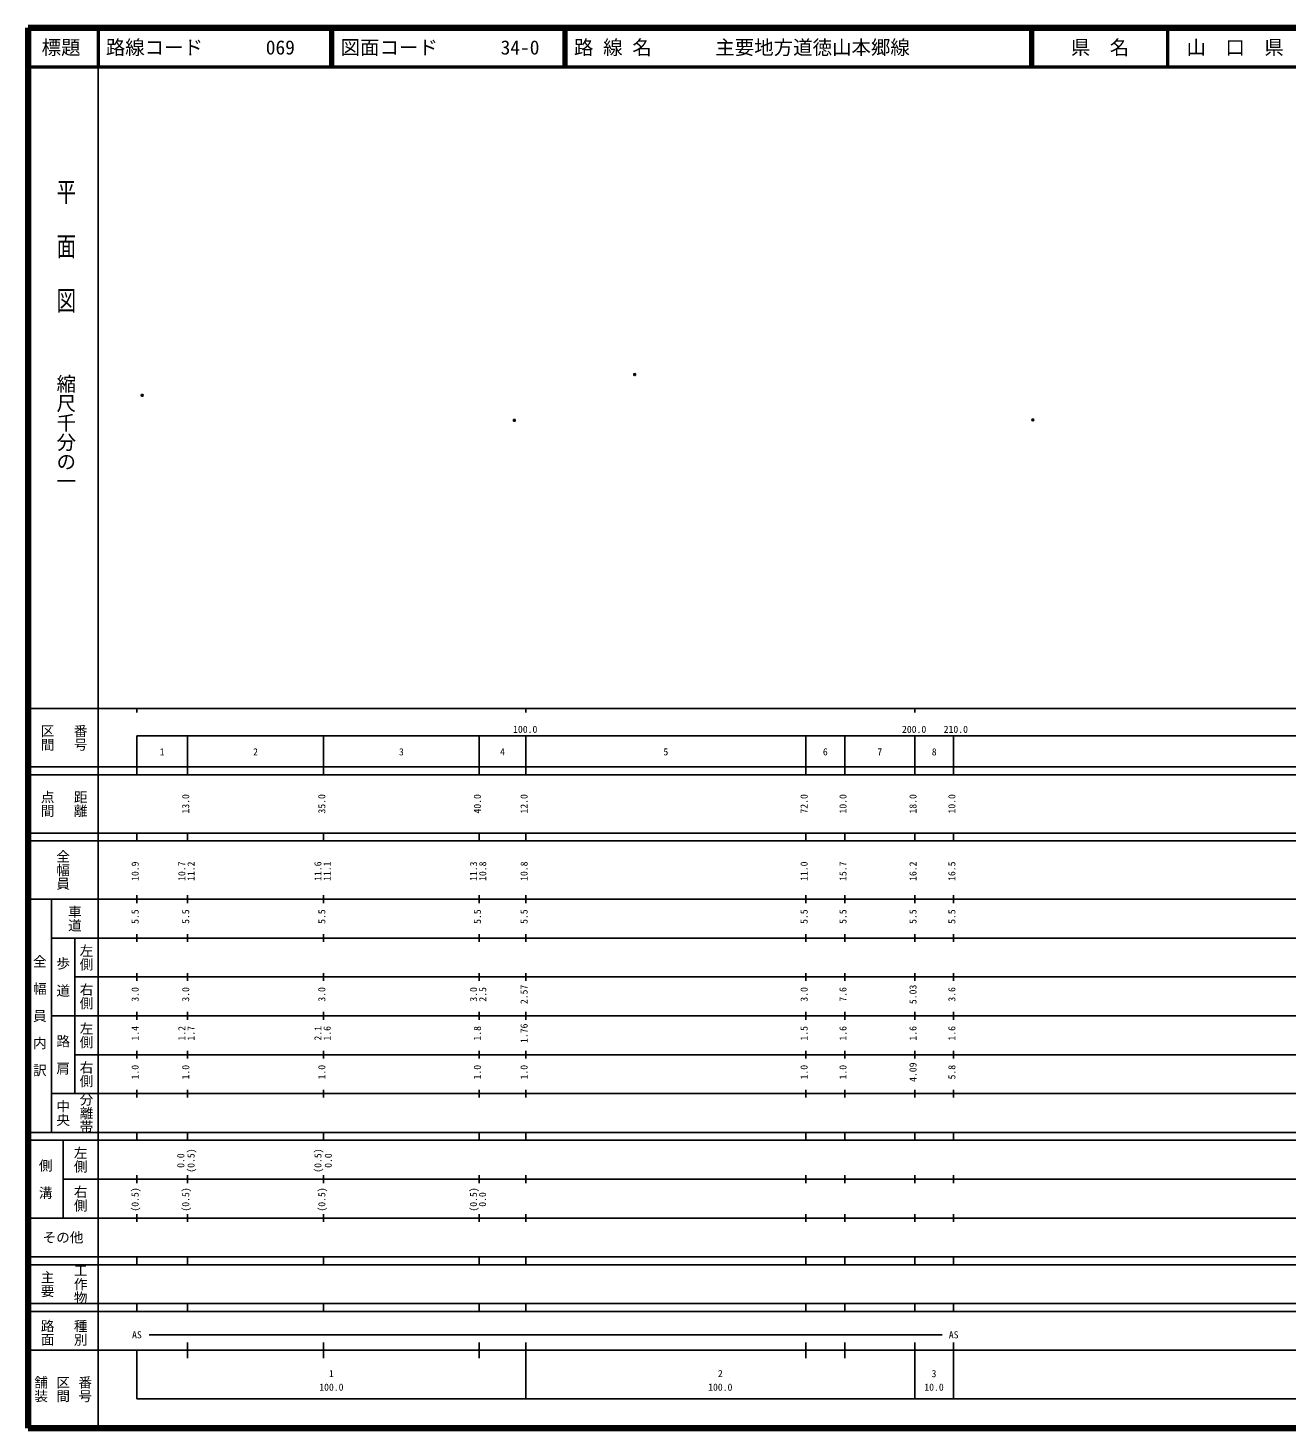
# Model space of a CAD drawing. Units: millimetres on the paper. Extents: x 40 to 680, y 20 to 380.
# Drawn here: x 40 to 363.7, y 20 to 380 of the extents above; entities that cross this region are included whole.
import ezdxf
from ezdxf.enums import TextEntityAlignment as Align

# ---------------------------------------------------------------- set-up
doc = ezdxf.new("R2010")
doc.units = ezdxf.units.MM
doc.header["$PDMODE"] = 32
doc.header["$PDSIZE"] = 0.5
doc.layers.add('M-OTRS', color=6, linetype='Continuous')
doc.layers.add('M-TTL-TXT', color=7, linetype='Continuous')
for name, color, linetype, lineweight in [('M-TTL', 2, 'Continuous', 140), ('M-TTL-BAND', 7, 'Continuous', 25), ('M-TTL-LINE', 7, 'Continuous', 50)]:
    doc.layers.add(name, color=color, linetype=linetype, lineweight=lineweight)
doc.styles.add('@ＭＳ ゴシック', font='')
doc.styles.add('ＭＳ ゴシック', font='')
doc.styles.get('@ＭＳ ゴシック').set_extended_font_data('@MS Gothic')
doc.styles.get('ＭＳ ゴシック').set_extended_font_data('MS Gothic')

msp = doc.modelspace()

# ---------------------------------------------------------------- linework, layer by layer
at = {"layer": 'M-OTRS'}
for p in [(195.99, 290.89), (69.389, 285.542), (165.043, 279.116), (298.36, 279.207)]:
    msp.add_point(p, dxfattribs=at)
at = {"layer": 'M-TTL'}
for p, q in [((40, 380), (40, 20)), ((680, 380), (40, 380)), ((40, 20), (680, 20))]:
    msp.add_line(p, q, dxfattribs=at)
at = {"layer": 'M-TTL-BAND'}
for p, q in [((58, 370), (58, 20)), ((40, 205), (579, 205)), ((68, 205), (68, 204)), ((168, 205), (168, 204)), ((268, 205), (268, 204)), ((68, 198), (579, 198)), ((68, 198), (68, 188)), ((81, 188), (81, 198)), ((116, 188), (116, 198)), ((156, 188), (156, 198)), ((168, 188), (168, 198)), ((240, 188), (240, 198)), ((250, 188), (250, 198)), ((268, 188), (268, 198)), ((278, 188), (278, 198)), ((40, 190), (579, 190)), ((40, 188), (579, 188)), ((40, 173), (579, 173)), ((68, 171), (68, 173)), ((81, 171), (81, 173)), ((116, 171), (116, 173)), ((156, 171), (156, 173)), ((168, 171), (168, 173)), ((240, 171), (240, 173)), ((250, 171), (250, 173)), ((268, 171), (268, 173)), ((278, 171), (278, 173)), ((40, 171), (579, 171)), ((40, 156), (579, 156)), ((46, 96), (46, 156)), ((68, 155), (68, 157)), ((81, 155), (81, 157)), ((116, 155), (116, 157)), ((156, 155), (156, 157)), ((168, 155), (168, 157)), ((240, 155), (240, 157)), ((250, 155), (250, 157)), ((268, 155), (268, 157)), ((278, 155), (278, 157)), ((46, 146), (579, 146)), ((52, 146), (52, 106)), ((68, 145), (68, 147)), ((81, 145), (81, 147)), ((116, 145), (116, 147)), ((156, 145), (156, 147)), ((168, 145), (168, 147)), ((240, 145), (240, 147)), ((250, 145), (250, 147)), ((268, 145), (268, 147)), ((278, 145), (278, 147)), ((68, 135), (68, 137)), ((81, 135), (81, 137)), ((116, 135), (116, 137)), ((156, 135), (156, 137)), ((168, 135), (168, 137)), ((240, 135), (240, 137)), ((250, 135), (250, 137)), ((268, 135), (268, 137)), ((278, 135), (278, 137)), ((52, 136), (579, 136)), ((46, 126), (579, 126)), ((68, 125), (68, 127)), ((81, 125), (81, 127)), ((116, 125), (116, 127)), ((156, 125), (156, 127)), ((168, 125), (168, 127)), ((240, 125), (240, 127)), ((250, 125), (250, 127)), ((268, 125), (268, 127)), ((278, 125), (278, 127)), ((52, 116), (579, 116)), ((68, 115), (68, 117)), ((81, 115), (81, 117)), ((116, 115), (116, 117)), ((156, 115), (156, 117)), ((168, 115), (168, 117)), ((240, 115), (240, 117)), ((250, 115), (250, 117)), ((268, 115), (268, 117)), ((278, 115), (278, 117)), ((46, 106), (579, 106)), ((68, 105), (68, 107)), ((81, 105), (81, 107)), ((116, 105), (116, 107)), ((156, 105), (156, 107)), ((168, 105), (168, 107)), ((240, 105), (240, 107)), ((250, 105), (250, 107)), ((268, 105), (268, 107)), ((278, 105), (278, 107)), ((40, 96), (579, 96)), ((40, 94), (579, 94)), ((49, 94), (49, 74)), ((68, 94), (68, 96)), ((81, 94), (81, 96)), ((116, 94), (116, 96)), ((156, 94), (156, 96)), ((168, 94), (168, 96)), ((240, 94), (240, 96)), ((250, 94), (250, 96)), ((268, 94), (268, 96)), ((278, 94), (278, 96)), ((49, 84), (579, 84)), ((68, 83), (68, 85)), ((81, 83), (81, 85)), ((116, 83), (116, 85)), ((156, 83), (156, 85)), ((168, 83), (168, 85)), ((240, 83), (240, 85)), ((250, 83), (250, 85)), ((268, 83), (268, 85)), ((278, 83), (278, 85)), ((40, 74), (579, 74)), ((68, 73), (68, 75)), ((81, 73), (81, 75)), ((116, 73), (116, 75)), ((156, 73), (156, 75)), ((168, 73), (168, 75)), ((240, 73), (240, 75)), ((250, 73), (250, 75)), ((268, 73), (268, 75)), ((278, 73), (278, 75)), ((40, 64), (579, 64)), ((40, 62), (579, 62)), ((68, 62), (68, 64)), ((81, 62), (81, 64)), ((116, 62), (116, 64)), ((156, 62), (156, 64)), ((168, 62), (168, 64)), ((240, 62), (240, 64)), ((250, 62), (250, 64)), ((268, 62), (268, 64)), ((278, 62), (278, 64)), ((40, 52), (579, 52)), ((68, 50), (68, 52)), ((81, 50), (81, 52)), ((116, 50), (116, 52)), ((156, 50), (156, 52)), ((168, 50), (168, 52)), ((240, 50), (240, 52)), ((250, 50), (250, 52)), ((268, 50), (268, 52)), ((278, 50), (278, 52)), ((40, 50), (579, 50)), ((71.151, 43.956), (275.087, 43.956)), ((40, 40), (579, 40)), ((68, 40), (68, 27.5)), ((81, 38), (81, 42)), ((116, 38), (116, 42)), ((156, 38), (156, 42)), ((168, 27.5), (168, 42)), ((240, 38), (240, 42)), ((250, 38), (250, 42)), ((268, 27.5), (268, 42)), ((278, 27.5), (278, 42)), ((68, 27.5), (579, 27.5))]:
    msp.add_line(p, q, dxfattribs=at)
at = {"layer": 'M-TTL-LINE'}
for p, q in [((58, 380), (58, 370)), ((117.75, 380), (117.75, 370)), ((118.25, 380), (118.25, 370)), ((177.75, 380), (177.75, 370)), ((178.25, 380), (178.25, 370)), ((297.75, 380), (297.75, 370)), ((298.25, 380), (298.25, 370)), ((333, 380), (333, 370)), ((40, 370), (680, 370))]:
    msp.add_line(p, q, dxfattribs=at)

# ---------------------------------------------------------------- texts
at = {"layer": 'M-TTL-BAND', "style": '@ＭＳ ゴシック', "width": 1.4}
msp.add_text('平  面  図', height=3.666, rotation=270, dxfattribs=at).set_placement((49.777, 306.475), align=Align.MIDDLE_RIGHT)
at = {"layer": 'M-TTL-BAND', "style": '@ＭＳ ゴシック'}
msp.add_text('縮尺千分の一', height=3.666, rotation=270, dxfattribs=at).set_placement((49.777, 261.03), align=Align.MIDDLE_RIGHT)
for s, p in [('区間', (45, 197.5)), ('番号', (53.5, 197.5)), ('点間', (45, 180.5)), ('距離', (53.5, 180.5)), ('全幅員', (49, 163.5)), ('車道', (52, 151)), ('左側', (55, 141)), ('全\u3000幅\u3000員\u3000内\u3000訳', (43, 126)), ('歩\u3000道', (49, 136)), ('右側', (55, 131)), ('左側', (55, 121)), ('路\u3000肩', (49, 116)), ('右側', (55, 111)), ('分離帯', (55, 101)), ('中央', (49, 101)), ('左側', (53.5, 89)), ('側\u3000溝', (44.5, 84)), ('右側', (53.5, 79)), ('工作物', (53.5, 57)), ('主要', (45, 57)), ('路面', (45, 44.5)), ('種別', (53.5, 44.5)), ('舗装', (43.333, 30)), ('区間', (49, 30)), ('番号', (54.667, 30))]:
    msp.add_text(s, height=2.566, rotation=270, dxfattribs=at).set_placement(p, align=Align.MIDDLE_CENTER)
at = {"layer": 'M-TTL-BAND', "style": 'ＭＳ ゴシック'}
for s, p in [('100.0', (167.844, 198.195)), ('200.0', (267.844, 198.195)), ('210.0', (278.559, 198.195)), ('1', (74.5, 192.405)), ('2', (98.5, 192.405)), ('3', (136, 192.405)), ('4', (162, 192.405)), ('5', (204, 192.405)), ('6', (245, 192.405)), ('7', (259, 192.405)), ('8', (273, 192.405)), ('AS', (68, 42.5)), ('AS', (278.004, 42.5)), ('1', (118, 32.523)), ('2', (218, 32.523)), ('3', (272.956, 32.523)), ('100.0', (118, 29.033)), ('100.0', (218, 29.033)), ('10.0', (272.956, 29.033))]:
    msp.add_text(s, height=1.833, dxfattribs=at).set_placement(p, align=Align.BOTTOM_CENTER)
for s, p in [('13.0', (82, 180.5)), ('35.0', (117, 180.5)), ('40.0', (157, 180.5)), ('12.0', (169, 180.5)), ('72.0', (241, 180.5)), ('10.0', (251, 180.5)), ('18.0', (269, 180.5)), ('10.0', (279, 180.5)), ('10.9', (69, 163.174)), ('10.7', (81, 163.174)), ('11.2', (83.37, 163.174)), ('11.6', (116, 163.174)), ('11.1', (118.37, 163.174)), ('11.3', (156, 163.174)), ('10.8', (158.37, 163.174)), ('10.8', (169, 163.174)), ('11.0', (241, 163.174)), ('15.7', (251, 163.174)), ('16.2', (269, 163.174)), ('16.5', (279, 163.174)), ('5.5', (69, 151.5)), ('5.5', (82, 151.5)), ('5.5', (117, 151.5)), ('5.5', (157, 151.5)), ('5.5', (169, 151.5)), ('5.5', (241, 151.5)), ('5.5', (251, 151.5)), ('5.5', (269, 151.5)), ('5.5', (279, 151.5)), ('3.0', (69, 131.5)), ('3.0', (82, 131.5)), ('3.0', (117, 131.5)), ('3.0', (156, 131.5)), ('2.5', (158.37, 131.5)), ('2.57', (169, 131.5)), ('3.0', (241, 131.5)), ('7.6', (251, 131.5)), ('5.03', (269, 131.5)), ('3.6', (279, 131.5)), ('1.4', (69, 121.5)), ('1.2', (81, 121.5)), ('1.7', (83.37, 121.5)), ('2.1', (116, 121.5)), ('1.6', (118.37, 121.5)), ('1.8', (157, 121.5)), ('1.76', (169, 121.5)), ('1.5', (241, 121.5)), ('1.6', (251, 121.5)), ('1.6', (269, 121.5)), ('1.6', (279, 121.5)), ('1.0', (69, 111.5)), ('1.0', (82, 111.5)), ('1.0', (117, 111.5)), ('1.0', (157, 111.5)), ('1.0', (169, 111.5)), ('1.0', (241, 111.5)), ('1.0', (251, 111.5)), ('4.09', (269, 111.5)), ('5.8', (279, 111.5)), ('0.0', (80.736, 88.764)), ('(0.5)', (83.37, 88.764)), ('(0.5)', (116, 88.764)), ('0.0', (118.668, 88.764)), ('(0.5)', (69, 78.764)), ('(0.5)', (82, 78.764)), ('(0.5)', (117, 78.764)), ('(0.5)', (156, 78.764)), ('0.0', (158.315, 78.764))]:
    msp.add_text(s, height=1.833, rotation=90, dxfattribs=at).set_placement(p, align=Align.BOTTOM_CENTER)
msp.add_text('その他', height=2.566, dxfattribs=at).set_placement((49, 69), align=Align.MIDDLE_CENTER)
at = {"layer": 'M-TTL-TXT', "style": 'ＭＳ ゴシック'}
for s, p in [('標題', (48.5, 375)), ('県\u3000名', (315.625, 375)), ('山\u3000口\u3000県', (350.375, 375))]:
    msp.add_text(s, height=3.666, dxfattribs=at).set_placement(p, align=Align.MIDDLE_CENTER)
for s, p in [('路線コード', (60, 375)), ('069', (101.142, 375)), ('図面コード', (120.38, 375)), ('34-0', (161.521, 375)), ('路 線 名', (180.38, 375)), ('主要地方道徳山本郷線', (216.734, 375))]:
    msp.add_text(s, height=3.666, dxfattribs=at).set_placement(p, align=Align.MIDDLE_LEFT)

doc.saveas('drawing.dxf')
